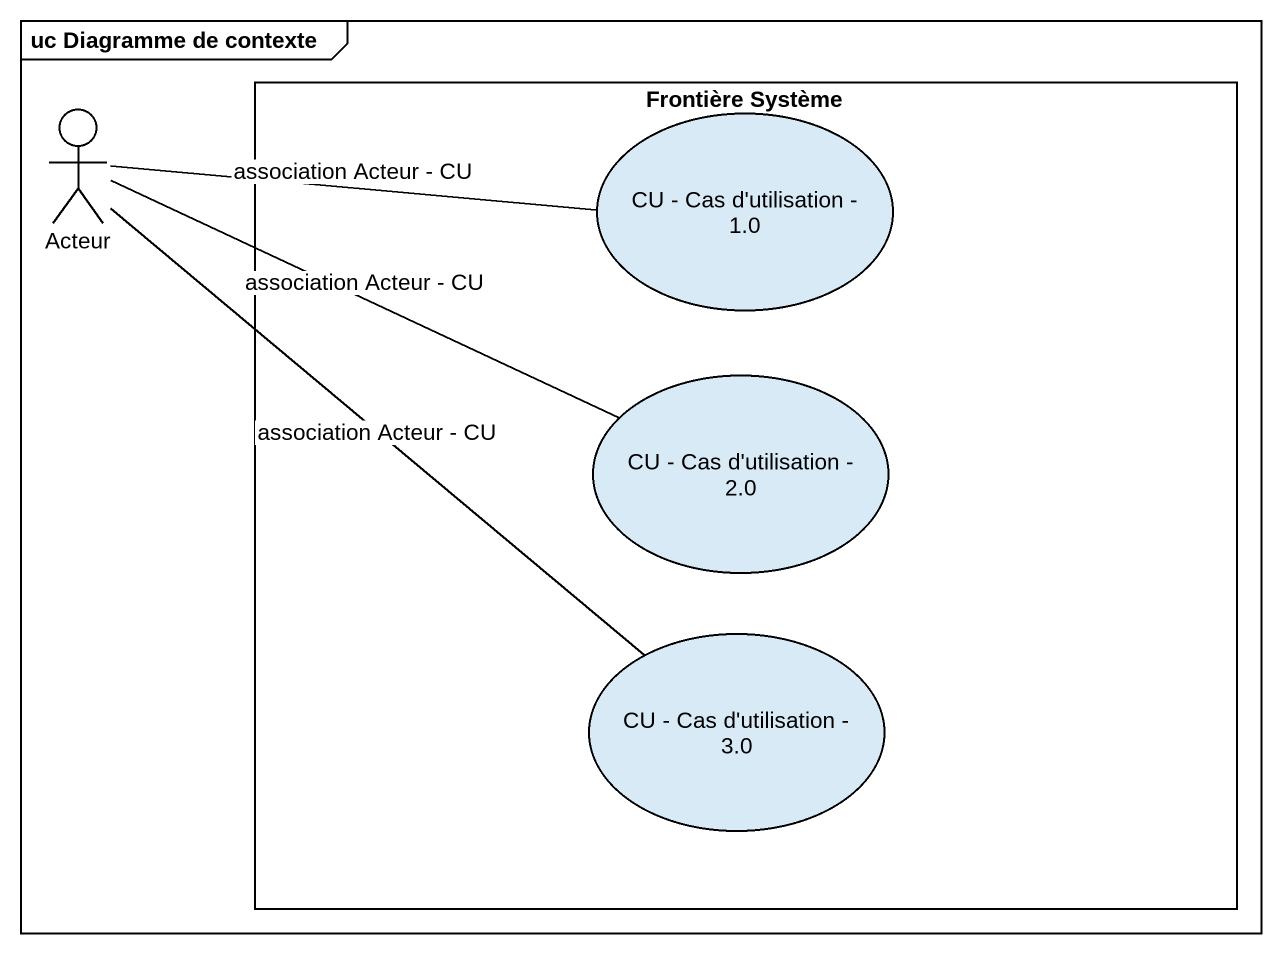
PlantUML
@startuml
mainframe uc Diagramme de contexte
actor Acteur
rectangle "Frontière Système" as Frontière_Système {
  usecase "CU - Cas d'utilisation - 1.0" as CU_Cas_d_utilisation_1_0
  usecase "CU - Cas d'utilisation - 2.0" as CU_Cas_d_utilisation_2_0
  usecase "CU - Cas d'utilisation - 3.0" as CU_Cas_d_utilisation_3_0
}
Acteur -right- CU_Cas_d_utilisation_1_0 : association Acteur - CU
Acteur -right- CU_Cas_d_utilisation_2_0 : association Acteur - CU
Acteur -- CU_Cas_d_utilisation_3_0 : association Acteur - CU
@enduml
